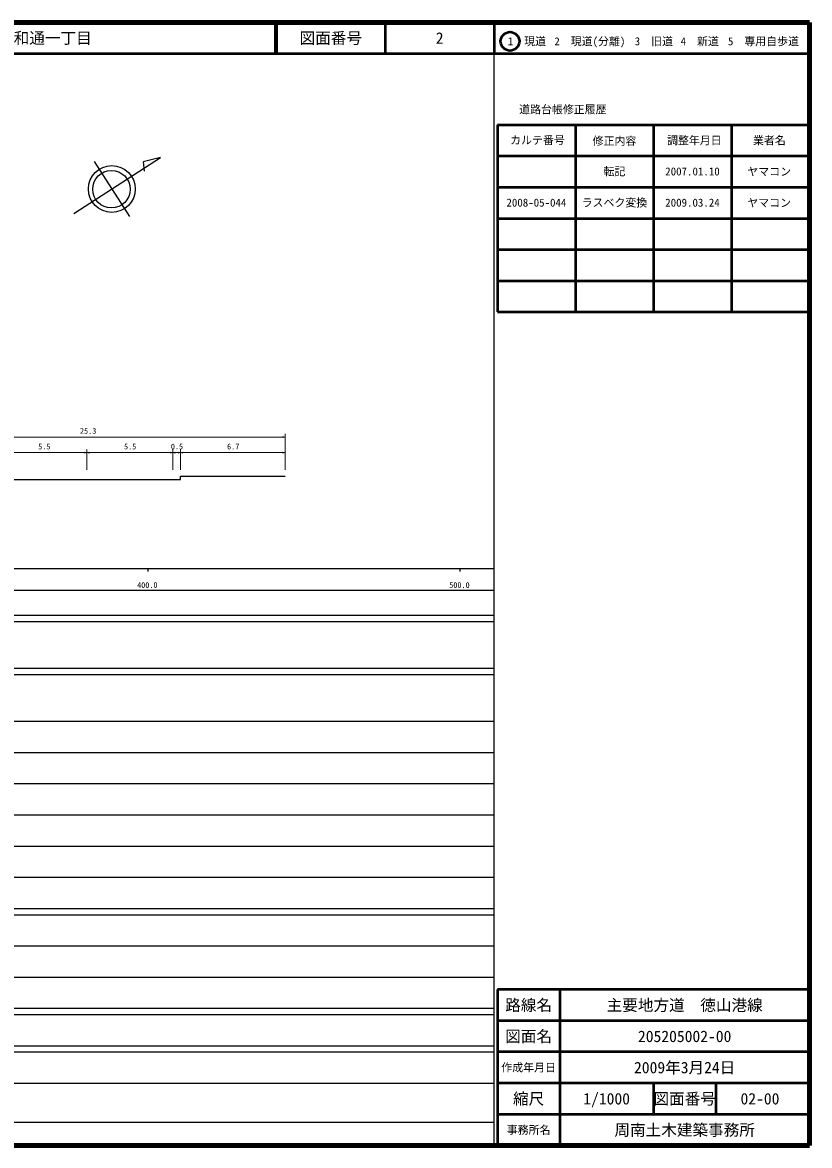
# Model space of a CAD drawing. Units: millimetres at full size, sheet at 1:1000, with parts at other scales. Extents: x 40000 to 680000, y 20000 to 380000.
# Drawn here: x 427838 to 680000, y 20000 to 380000 of the extents above; entities that cross this region are included whole.
import ezdxf
from ezdxf.enums import TextEntityAlignment as Align

# ---------------------------------------------------------------- set-up
doc = ezdxf.new("R2010")
doc.units = ezdxf.units.MM
doc.header["$LTSCALE"] = 1000
for name, color, linetype, lineweight in [('M-BGD', 7, 'Continuous', 25), ('M-BMK-SRVR', 3, 'Continuous', 25), ('M-STR-HTXT', 7, 'Continuous', 13), ('M-TTL', 2, 'Continuous', 140), ('M-TTL-BAND', 7, 'Continuous', 25), ('M-TTL-FRAM', 2, 'Continuous', 50), ('M-TTL-LINE', 7, 'Continuous', 50)]:
    doc.layers.add(name, color=color, linetype=linetype, lineweight=lineweight)
doc.layers.add('M-TTL-TXT', color=7, linetype='Continuous')
doc.styles.add('ＭＳ ゴシック', font='')
doc.styles.get('ＭＳ ゴシック').set_extended_font_data('MS Gothic')

# ---------------------------------------------------------------- blocks, each defined once
blk = doc.blocks.new('open_arrow')
at = {"color": 0, "linetype": 'Continuous', "lineweight": -2}
blk.add_lwpolyline([(7.5, 1.25), (0, 0), (7.5, -1.25)], dxfattribs=at)

msp = doc.modelspace()

# ---------------------------------------------------------------- linework, layer by layer
at = {"layer": 'M-BGD'}
msp.add_lwpolyline([(385510, 234604), (418510, 234604), (418510, 233467), (478510, 233467), (478510, 234604), (512010, 234604)], dxfattribs=at)
at = {"layer": 'M-BMK-SRVR'}
for p, q in [((444271, 318794), (472024, 336703)), ((450762, 335479), (462148, 317833)), ((472024, 336703), (466532, 335308)), ((466532, 335308), (466855, 332324))]:
    msp.add_line(p, q, dxfattribs=at)
for centre, radius in [((456478, 326621), 7500), ((456341, 326542), 6000)]:
    msp.add_circle(centre, radius, dxfattribs=at)
at = {"layer": 'M-STR-HTXT'}
for p, q in [((385510, 247104), (512010, 247104)), ((512010, 236604), (512010, 248104)), ((421010, 242104), (448510, 242104)), ((448510, 236604), (448510, 243104)), ((448510, 236604), (448510, 243104)), ((448510, 242104), (476010, 242104)), ((476010, 236604), (476010, 243104)), ((476010, 236604), (476010, 243104)), ((476010, 242104), (478510, 242104)), ((478510, 236604), (478510, 243104)), ((478510, 236604), (478510, 243104)), ((478510, 242104), (512010, 242104)), ((512010, 236604), (512010, 243104))]:
    msp.add_line(p, q, dxfattribs=at)
at = {"layer": 'M-TTL'}
for p, q in [((680000, 380000), (40000, 380000)), ((680000, 20000), (680000, 380000)), ((40000, 20000), (680000, 20000))]:
    msp.add_line(p, q, dxfattribs=at)
at = {"layer": 'M-TTL-BAND'}
for p, q in [((579000, 20000), (579000, 370000)), ((40000, 205000), (579000, 205000)), ((468000, 205000), (468000, 204000)), ((568000, 205000), (568000, 204000)), ((68000, 198000), (579000, 198000)), ((40000, 190000), (579000, 190000)), ((40000, 188000), (579000, 188000)), ((40000, 173000), (579000, 173000)), ((40000, 171000), (579000, 171000)), ((40000, 156000), (579000, 156000)), ((46000, 146000), (579000, 146000)), ((52000, 136000), (579000, 136000)), ((46000, 126000), (579000, 126000)), ((52000, 116000), (579000, 116000)), ((46000, 106000), (579000, 106000)), ((40000, 96000), (579000, 96000)), ((40000, 94000), (579000, 94000)), ((49000, 84000), (579000, 84000)), ((40000, 74000), (579000, 74000)), ((40000, 64000), (579000, 64000)), ((40000, 62000), (579000, 62000)), ((40000, 52000), (579000, 52000)), ((40000, 50000), (579000, 50000)), ((40000, 40000), (579000, 40000)), ((68000, 27500), (579000, 27500))]:
    msp.add_line(p, q, dxfattribs=at)
at = {"layer": 'M-TTL-FRAM'}
for p, q in [((580000, 347197), (580000, 287197)), ((580000, 347197), (680000, 347197)), ((580000, 287197), (680000, 287197)), ((680000, 70000), (580000, 70000)), ((580000, 70000), (580000, 20000))]:
    msp.add_line(p, q, dxfattribs=at)
at = {"layer": 'M-TTL-LINE'}
for p, q in [((508747, 380000), (508747, 370000)), ((509247, 380000), (509247, 370000)), ((543997, 380000), (543997, 370000)), ((579000, 380000), (579000, 370000)), ((40000, 370000), (680000, 370000)), ((605000, 347197), (605000, 287197)), ((630000, 347197), (630000, 287197)), ((655000, 347197), (655000, 287197)), ((580000, 337197), (680000, 337197)), ((580000, 327197), (680000, 327197)), ((580000, 317197), (680000, 317197)), ((580000, 307197), (680000, 307197)), ((580000, 297197), (680000, 297197)), ((600000, 70000), (600000, 20000)), ((680000, 60000), (580000, 60000)), ((680000, 50000), (580000, 50000)), ((680000, 40000), (580000, 40000)), ((630000, 40000), (630000, 30000)), ((650000, 40000), (650000, 30000)), ((680000, 30000), (580000, 30000))]:
    msp.add_line(p, q, dxfattribs=at)
msp.add_circle((584031, 373958), 3000, dxfattribs=at)

# ---------------------------------------------------------------- block references
at = {"layer": 'M-STR-HTXT', "xscale": 100, "yscale": 100, "rotation": 180}
for p in [(512010, 247104), (448510, 242104), (476010, 242104), (478510, 242104), (512010, 242104)]:
    msp.add_blockref('open_arrow', p, dxfattribs=at)
at = {"layer": 'M-STR-HTXT', "xscale": 100, "yscale": 100}
for p in [(448510, 242104), (476010, 242104), (478510, 242104)]:
    msp.add_blockref('open_arrow', p, dxfattribs=at)

# ---------------------------------------------------------------- texts
at = {"layer": 'M-STR-HTXT', "style": 'ＭＳ ゴシック'}
for s, p in [('25.3', (446260, 247604)), ('5.5', (432885, 242604)), ('5.5', (460385, 242604)), ('0.5', (475385, 242604)), ('6.7', (493385, 242604))]:
    msp.add_text(s, height=1833, dxfattribs=at).set_placement(p, align=Align.BOTTOM_LEFT)
at = {"layer": 'M-TTL-BAND', "style": 'ＭＳ ゴシック'}
for s, p in [('400.0', (467844, 198195)), ('500.0', (567844, 198195))]:
    msp.add_text(s, height=1833, dxfattribs=at).set_placement(p, align=Align.BOTTOM_CENTER)
at = {"layer": 'M-TTL-TXT', "style": 'ＭＳ ゴシック'}
msp.add_text('周南市平和通一丁目', height=3666, dxfattribs=at).set_placement((405024, 375000), align=Align.MIDDLE_LEFT)
for s, height, p in [('図面番号', 3666, (526622, 375000)), ('2', 3666, (561497, 375000)), ('1\u3000現道', 2566, (589448, 373958)), ('2\u3000現道(分離)', 2566, (609619, 373958)), ('3\u3000旧道', 2566, (630121, 373958)), ('4\u3000新道', 2566, (644824, 373958)), ('5\u3000専用自歩道', 2566, (665228, 373958)), ('道路台帳修正履歴', 2566, (600968, 352113)), ('カルテ番号', 2566, (592839, 342277)), ('修正内容', 2566, (617509, 342023)), ('調整年月日', 2566, (643089, 342197)), ('業者名', 2566, (667134, 342197)), ('転記', 2566, (617500, 332245)), ('2007.01.10', 2566, (642500, 332245)), ('ヤマコン', 2566, (667077, 332189)), ('2008-05-044', 2566, (592500, 322245)), ('ラスベク変換', 2566, (617500, 322245)), ('2009.03.24', 2566, (642500, 322245)), ('ヤマコン', 2566, (667077, 322189)), ('路線名', 3666, (590000, 65000)), ('路線名', 3666, (590000, 65000)), ('主要地方道\u3000徳山港線', 3666, (640000, 65000)), ('図面名', 3666, (590000, 55000)), ('図面名', 3666, (590000, 55000)), ('205205002-00', 3666, (640000, 55000)), ('2009年3月24日', 3666, (640000, 45000)), ('作成年月日', 2566, (590000, 45000)), ('作成年月日', 2566, (590000, 45000)), ('縮尺', 3666, (590000, 35000)), ('縮尺', 3666, (590000, 35000)), ('1/1000', 3666, (615000, 35000)), ('図面番号', 3666, (640000, 35000)), ('図面番号', 3666, (640000, 35000)), ('02-00', 3666, (664125, 35000)), ('事務所名', 2566, (590000, 25000)), ('事務所名', 2566, (590000, 25000)), ('周南土木建築事務所', 3666, (640000, 25000))]:
    msp.add_text(s, height=height, dxfattribs=at).set_placement(p, align=Align.MIDDLE_CENTER)

doc.saveas('drawing.dxf')
